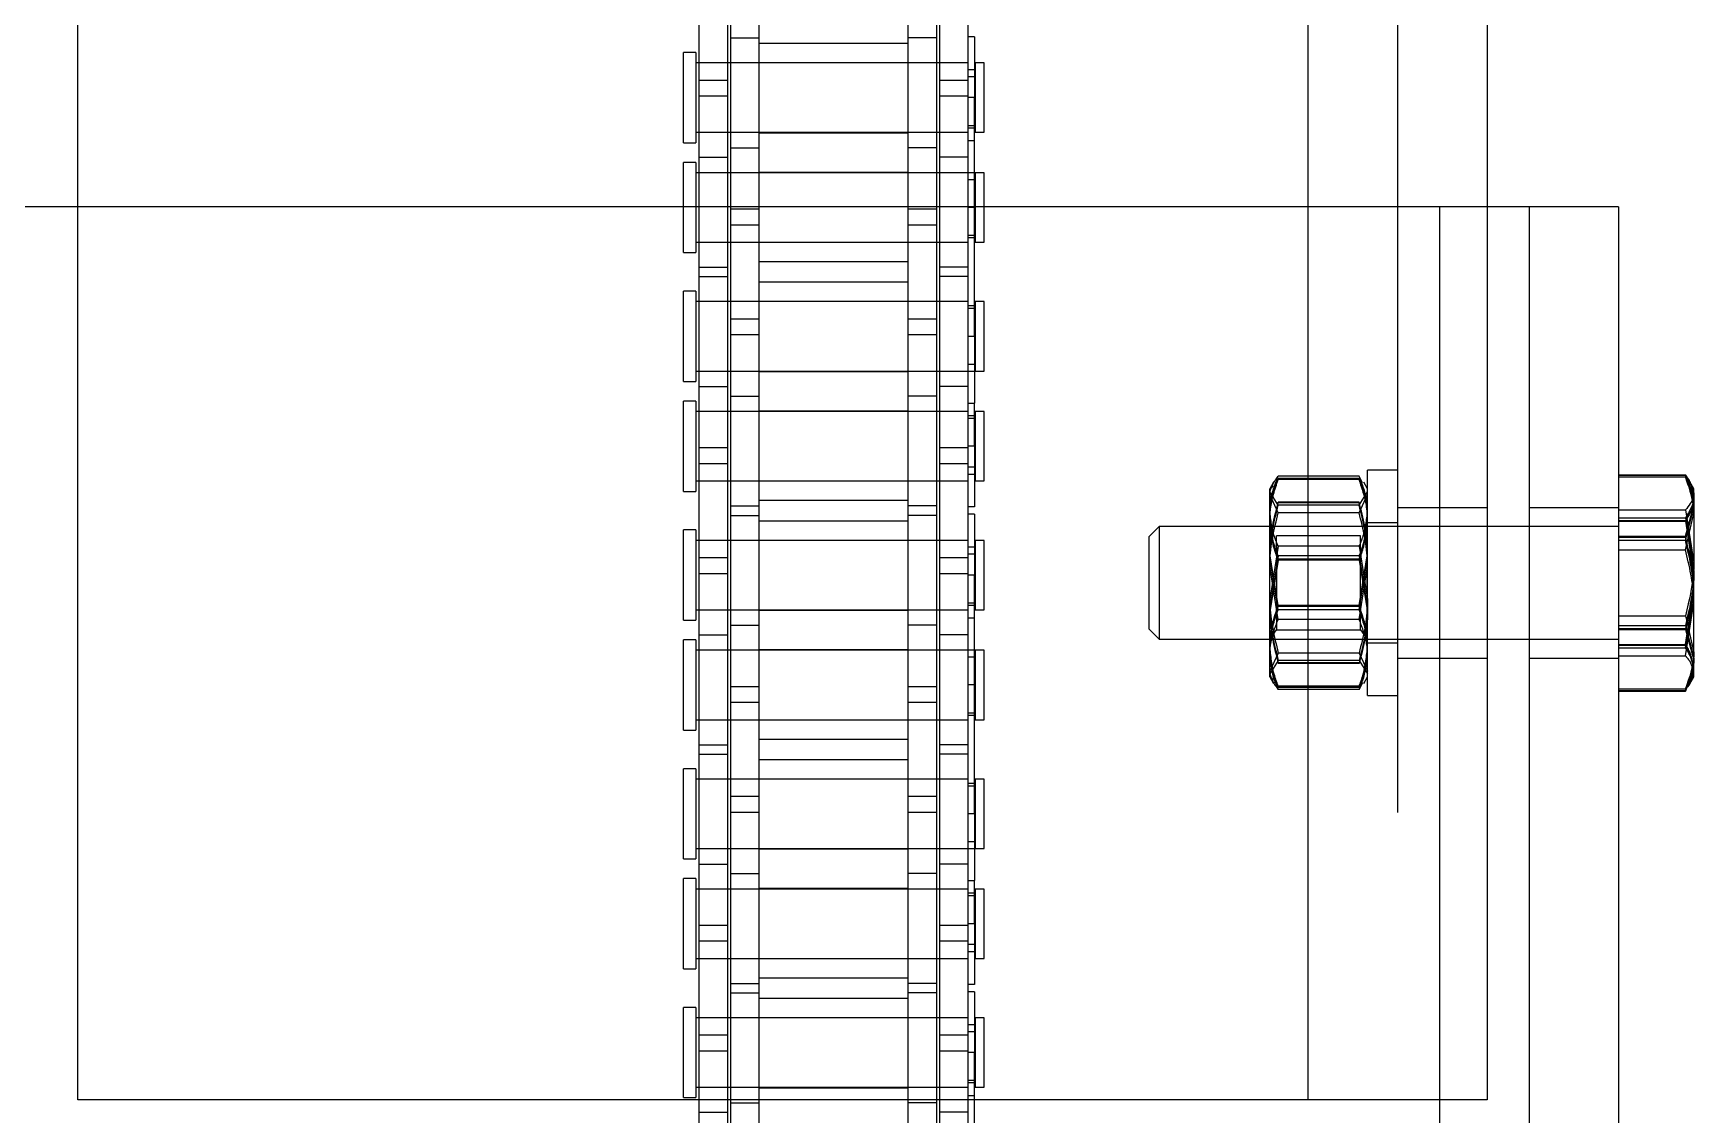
# Model space of a CAD drawing. Header units: metres. Extents: x 0 to 63075, y 0 to 44550.
# Drawn here: x 14312.8 to 14401.1, y 27409.6 to 27467.1 of the extents above; entities that cross this region are included whole.
import ezdxf

# ---------------------------------------------------------------- set-up
doc = ezdxf.new("R2010")
doc.units = ezdxf.units.M
doc.header["$LTSCALE"] = 75
doc.linetypes.add('HIDDEN2', pattern=[4.7625, 3.175, -1.5875])
for name, color, linetype in [('SDM', 7, 'Continuous'), ('SL1', 8, 'Continuous'), ('SL4', 4, 'Continuous'), ('ST1', 7, 'HIDDEN2')]:
    doc.layers.add(name, color=color, linetype=linetype)

# ---------------------------------------------------------------- blocks, each defined once
blk = doc.blocks.new('A$Cf5d57027')
at = {"layer": 'SL1'}
blk.add_ellipse((6114.57, 5011.08), major_axis=(0, 193.675), ratio=0.707107, start_param=0, end_param=3.141593, dxfattribs=at)
blk = doc.blocks.new('A$Ca53c419a')
at = {"layer": 'SL4'}
for p, q in [((1057.263, 281.235), (1057.263, 420.765)), ((1009.762, 281.235), (2334.737, 281.235)), ((1009.762, 215.76), (1009.762, 281.235)), ((1004.763, 248.157), (1009.102, 248.157)), ((1009.102, 248.157), (1009.102, 246.637)), ((1009.102, 248.157), (1009.762, 248.157)), ((1004.763, 246.637), (1009.102, 246.637)), ((1009.102, 246.637), (1009.762, 246.637)), ((1006.357, 246.485), (1009.762, 246.485)), ((1006.357, 244.965), (1009.762, 244.965)), ((1006.357, 237.035), (1009.762, 237.035)), ((1004.763, 235.363), (1009.102, 235.363)), ((1006.357, 235.515), (1009.762, 235.515)), ((1009.102, 233.843), (1009.102, 235.363)), ((1009.102, 235.363), (1009.762, 235.363)), ((1004.763, 233.843), (1009.102, 233.843)), ((1004.763, 233.511), (1009.762, 233.511)), ((1009.102, 233.843), (1009.762, 233.843)), ((1009.762, 206.235), (1009.762, 215.76)), ((1009.762, 215.76), (2334.737, 215.76)), ((1009.762, 208.762), (1004.763, 208.762)), ((2334.737, 206.235), (1009.762, 206.235)), ((1034.263, 206.235), (1034.263, 204)), ((1040.263, 204), (1040.263, 206.235)), ((1057.263, 204), (1057.263, 206.235)), ((1057.263, 204), (957.263, 204)), ((1057.263, 199.237), (1057.263, 204)), ((1057.263, 199.237), (957.263, 199.237)), ((1031.507, 199.237), (1031.507, 195.684)), ((1031.53, 199.237), (1031.53, 195.684)), ((1031.62, 199.237), (1031.62, 195.684)), ((1035.501, 199.237), (1035.501, 195.684)), ((1041.143, 199.237), (1041.143, 195.684)), ((1042.905, 199.237), (1042.905, 195.684)), ((1042.995, 199.237), (1042.995, 195.684)), ((1043.018, 199.237), (1043.018, 195.684)), ((1031.691, 195.64), (1031.53, 195.684)), ((1031.62, 195.684), (1032.023, 195.433)), ((1032.012, 195.382), (1032.263, 195.238)), ((1035.501, 195.684), (1033.561, 195.238)), ((1041.143, 195.684), (1038.322, 195.238)), ((1042.263, 195.238), (1042.513, 195.382)), ((1042.513, 195.382), (1042.7, 195.49)), ((1042.7, 195.49), (1042.801, 195.548)), ((1032.263, 195.238), (1033.561, 195.238)), ((1033.561, 195.238), (1038.322, 195.238)), ((1042.024, 195.238), (1038.322, 195.238)), ((1042.024, 195.238), (1042.263, 195.238))]:
    blk.add_line(p, q, dxfattribs=at)
for points, knots in [([(1033.561, 195.238), (1033.515, 195.238), (1032.859, 195.244), (1032.217, 195.472), (1031.62, 195.684)], [0, 0, 0, 0, 0.070201, 1, 1, 1, 1]), ([(1038.322, 195.238), (1038.255, 195.238), (1037.303, 195.244), (1036.369, 195.472), (1035.501, 195.684)], [0, 0, 0, 0, 0.0702006, 1, 1, 1, 1]), ([(1042.024, 195.238), (1041.955, 195.242), (1041.657, 195.264), (1041.367, 195.501), (1041.143, 195.684)], [0, 0, 0, 0, 0.231849, 1, 1, 1, 1]), ([(1042.905, 195.684), (1042.844, 195.628), (1042.558, 195.365), (1042.259, 195.294), (1042.024, 195.238)], [0, 0, 0, 0, 0.211001, 1, 1, 1, 1])]:
    blk.add_open_spline(points, degree=3, knots=knots, dxfattribs=at)
at = {"layer": 'ST1'}
for p, q in [((1057.263, 208.762), (1057.263, 281.235)), ((1009.878, 249), (1014.675, 249)), ((1009.878, 249), (1009.878, 248.342)), ((1014.675, 248.342), (1009.878, 248.342)), ((1010.432, 248.342), (1010.432, 233.843)), ((1014.122, 233.843), (1014.122, 248.342)), ((1014.675, 248.342), (1014.675, 249)), ((1016.73, 249), (1021.527, 249)), ((1016.73, 249), (1016.73, 248.342)), ((1021.527, 248.342), (1016.73, 248.342)), ((1017.284, 248.342), (1017.284, 233.843)), ((1020.974, 233.843), (1020.974, 248.342)), ((1021.527, 248.342), (1021.527, 249)), ((1022.578, 249), (1027.375, 249)), ((1022.578, 249), (1022.578, 248.342)), ((1027.375, 248.342), (1022.578, 248.342)), ((1023.132, 248.342), (1023.132, 233.843)), ((1026.822, 233.843), (1026.822, 248.342)), ((1027.375, 248.342), (1027.375, 249)), ((1029.43, 249), (1034.227, 249)), ((1029.43, 249), (1029.43, 248.342)), ((1034.227, 248.342), (1029.43, 248.342)), ((1029.984, 248.342), (1029.984, 233.843)), ((1033.674, 233.843), (1033.674, 248.342)), ((1034.227, 248.342), (1034.227, 249)), ((1035.278, 249), (1040.075, 249)), ((1035.278, 249), (1035.278, 248.342)), ((1040.075, 248.342), (1035.278, 248.342)), ((1035.832, 248.342), (1035.832, 233.843)), ((1039.522, 233.843), (1039.522, 248.342)), ((1040.075, 248.342), (1040.075, 249)), ((1042.13, 249), (1046.927, 249)), ((1042.13, 249), (1042.13, 248.342)), ((1046.927, 248.342), (1042.13, 248.342)), ((1042.684, 248.342), (1042.684, 233.843)), ((1046.374, 233.843), (1046.374, 248.342)), ((1046.927, 248.342), (1046.927, 249)), ((1047.978, 249), (1052.775, 249)), ((1047.978, 249), (1047.978, 248.342)), ((1052.775, 248.342), (1047.978, 248.342)), ((1048.532, 248.342), (1048.532, 233.843)), ((1052.222, 233.843), (1052.222, 248.342)), ((1052.775, 248.342), (1052.775, 249)), ((1054.83, 249), (1059.627, 249)), ((1054.83, 249), (1054.83, 248.342)), ((1059.627, 248.342), (1054.83, 248.342)), ((1055.384, 248.342), (1055.384, 233.843)), ((1059.074, 233.843), (1059.074, 248.342)), ((1059.627, 248.342), (1059.627, 249)), ((1060.678, 249), (1065.475, 249)), ((1060.678, 249), (1060.678, 248.342)), ((1065.475, 248.342), (1060.678, 248.342)), ((1061.232, 248.342), (1061.232, 233.843)), ((1064.922, 233.843), (1064.922, 248.342)), ((1065.475, 248.342), (1065.475, 249)), ((1009.102, 248.157), (1009.102, 246.637)), ((1009.762, 248.157), (1018.197, 248.157)), ((1010.432, 248.157), (1010.432, 246.637)), ((1012.349, 246.637), (1012.349, 248.157)), ((1013.209, 248.157), (1013.209, 246.637)), ((1014.122, 246.637), (1014.122, 248.157)), ((1017.284, 248.157), (1017.284, 246.637)), ((1018.197, 248.157), (1019.057, 248.157)), ((1018.197, 246.637), (1018.197, 248.157)), ((1019.057, 248.157), (1028.152, 248.157)), ((1019.057, 248.157), (1019.057, 246.637)), ((1020.974, 246.637), (1020.974, 248.157)), ((1022.304, 248.157), (1022.304, 246.637)), ((1023.132, 248.157), (1023.132, 246.637)), ((1026.822, 246.637), (1026.822, 248.157)), ((1028.152, 248.157), (1028.152, 246.637)), ((1028.152, 248.157), (1034.502, 248.157)), ((1028.654, 248.157), (1028.654, 246.637)), ((1029.984, 248.157), (1029.984, 246.637)), ((1033.674, 246.637), (1033.674, 248.157)), ((1034.502, 248.157), (1034.502, 246.637)), ((1034.502, 248.157), (1043.597, 248.157)), ((1035.832, 248.157), (1035.832, 246.637)), ((1037.749, 246.637), (1037.749, 248.157)), ((1038.609, 248.157), (1038.609, 246.637)), ((1039.522, 246.637), (1039.522, 248.157)), ((1042.684, 248.157), (1042.684, 246.637)), ((1043.597, 248.157), (1044.457, 248.157)), ((1043.597, 246.637), (1043.597, 248.157)), ((1044.457, 248.157), (1053.552, 248.157)), ((1044.457, 248.157), (1044.457, 246.637)), ((1046.374, 246.637), (1046.374, 248.157)), ((1047.704, 248.157), (1047.704, 246.637)), ((1048.532, 248.157), (1048.532, 246.637)), ((1052.222, 246.637), (1052.222, 248.157)), ((1053.552, 248.157), (1053.552, 246.637)), ((1053.552, 248.157), (1059.902, 248.157)), ((1054.054, 248.157), (1054.054, 246.637)), ((1055.384, 248.157), (1055.384, 246.637)), ((1059.074, 246.637), (1059.074, 248.157)), ((1059.902, 248.157), (1059.902, 246.637)), ((1059.902, 248.157), (1068.997, 248.157)), ((1061.232, 248.157), (1061.232, 246.637)), ((1063.149, 246.637), (1063.149, 248.157)), ((1064.009, 248.157), (1064.009, 246.637)), ((1064.922, 246.637), (1064.922, 248.157)), ((1009.762, 246.637), (1018.197, 246.637)), ((1018.197, 246.637), (1019.057, 246.637)), ((1019.057, 246.637), (1028.152, 246.637)), ((1028.152, 246.637), (1034.502, 246.637)), ((1034.502, 246.637), (1043.597, 246.637)), ((1043.597, 246.637), (1044.457, 246.637)), ((1044.457, 246.637), (1053.552, 246.637)), ((1053.552, 246.637), (1059.902, 246.637)), ((1059.902, 246.637), (1068.997, 246.637)), ((1009.604, 246.485), (1009.604, 244.965)), ((1009.762, 246.485), (1015.452, 246.485)), ((1010.432, 246.485), (1010.432, 244.965)), ((1014.122, 244.965), (1014.122, 246.485)), ((1015.452, 246.485), (1015.452, 244.965)), ((1015.452, 246.485), (1021.802, 246.485)), ((1015.954, 246.485), (1015.954, 244.965)), ((1017.284, 246.485), (1017.284, 244.965)), ((1020.974, 244.965), (1020.974, 246.485)), ((1021.802, 246.485), (1021.802, 244.965)), ((1021.802, 246.485), (1030.897, 246.485)), ((1023.132, 246.485), (1023.132, 244.965)), ((1025.049, 244.965), (1025.049, 246.485)), ((1025.909, 246.485), (1025.909, 244.965)), ((1026.822, 244.965), (1026.822, 246.485)), ((1029.984, 246.485), (1029.984, 244.965)), ((1030.897, 246.485), (1031.757, 246.485)), ((1030.897, 244.965), (1030.897, 246.485)), ((1031.757, 246.485), (1040.852, 246.485)), ((1031.757, 246.485), (1031.757, 244.965)), ((1033.674, 244.965), (1033.674, 246.485)), ((1035.004, 246.485), (1035.004, 244.965)), ((1035.832, 246.485), (1035.832, 244.965)), ((1039.522, 244.965), (1039.522, 246.485)), ((1040.852, 246.485), (1040.852, 244.965)), ((1040.852, 246.485), (1047.202, 246.485)), ((1041.354, 246.485), (1041.354, 244.965)), ((1042.684, 246.485), (1042.684, 244.965)), ((1046.374, 244.965), (1046.374, 246.485)), ((1047.202, 246.485), (1047.202, 244.965)), ((1047.202, 246.485), (1056.297, 246.485)), ((1048.532, 246.485), (1048.532, 244.965)), ((1050.449, 244.965), (1050.449, 246.485)), ((1051.309, 246.485), (1051.309, 244.965)), ((1052.222, 244.965), (1052.222, 246.485)), ((1055.384, 246.485), (1055.384, 244.965)), ((1056.297, 246.485), (1057.157, 246.485)), ((1056.297, 244.965), (1056.297, 246.485)), ((1057.157, 246.485), (1066.252, 246.485)), ((1057.157, 246.485), (1057.157, 244.965)), ((1059.074, 244.965), (1059.074, 246.485)), ((1060.404, 246.485), (1060.404, 244.965)), ((1061.232, 246.485), (1061.232, 244.965)), ((1064.922, 244.965), (1064.922, 246.485)), ((1066.252, 246.485), (1066.252, 244.965)), ((1066.252, 246.485), (1072.602, 246.485)), ((1009.762, 244.965), (1015.452, 244.965)), ((1010.389, 237.035), (1010.389, 244.965)), ((1010.432, 244.965), (1010.432, 237.035)), ((1014.122, 237.035), (1014.122, 244.965)), ((1015.169, 244.965), (1015.169, 237.035)), ((1015.452, 244.965), (1021.802, 244.965)), ((1016.237, 237.035), (1016.237, 244.965)), ((1017.284, 244.965), (1017.284, 237.035)), ((1020.974, 237.035), (1020.974, 244.965)), ((1021.017, 244.965), (1021.017, 237.035)), ((1021.802, 244.965), (1030.897, 244.965)), ((1023.089, 237.035), (1023.089, 244.965)), ((1023.132, 244.965), (1023.132, 237.035)), ((1026.822, 237.035), (1026.822, 244.965)), ((1027.869, 244.965), (1027.869, 237.035)), ((1028.937, 237.035), (1028.937, 244.965)), ((1029.984, 244.965), (1029.984, 237.035)), ((1030.897, 244.965), (1031.757, 244.965)), ((1031.757, 244.965), (1040.852, 244.965)), ((1033.674, 237.035), (1033.674, 244.965)), ((1033.717, 244.965), (1033.717, 237.035)), ((1035.789, 237.035), (1035.789, 244.965)), ((1035.832, 244.965), (1035.832, 237.035)), ((1039.522, 237.035), (1039.522, 244.965)), ((1040.569, 244.965), (1040.569, 237.035)), ((1040.852, 244.965), (1047.202, 244.965)), ((1041.637, 237.035), (1041.637, 244.965)), ((1042.684, 244.965), (1042.684, 237.035)), ((1046.374, 237.035), (1046.374, 244.965)), ((1046.417, 244.965), (1046.417, 237.035)), ((1047.202, 244.965), (1056.297, 244.965)), ((1048.489, 237.035), (1048.489, 244.965)), ((1048.532, 244.965), (1048.532, 237.035)), ((1052.222, 237.035), (1052.222, 244.965)), ((1053.269, 244.965), (1053.269, 237.035)), ((1054.337, 237.035), (1054.337, 244.965)), ((1055.384, 244.965), (1055.384, 237.035)), ((1056.297, 244.965), (1057.157, 244.965)), ((1057.157, 244.965), (1066.252, 244.965)), ((1059.074, 237.035), (1059.074, 244.965)), ((1059.117, 244.965), (1059.117, 237.035)), ((1061.189, 237.035), (1061.189, 244.965)), ((1061.232, 244.965), (1061.232, 237.035)), ((1064.922, 237.035), (1064.922, 244.965)), ((1065.969, 244.965), (1065.969, 237.035)), ((1066.252, 244.965), (1072.602, 244.965)), ((1009.604, 235.515), (1009.604, 237.035)), ((1009.762, 237.035), (1015.452, 237.035)), ((1010.432, 237.035), (1010.432, 235.515)), ((1014.122, 235.515), (1014.122, 237.035)), ((1015.452, 235.515), (1015.452, 237.035)), ((1015.452, 237.035), (1021.802, 237.035)), ((1015.954, 235.515), (1015.954, 237.035)), ((1017.284, 237.035), (1017.284, 235.515)), ((1020.974, 235.515), (1020.974, 237.035)), ((1021.802, 235.515), (1021.802, 237.035)), ((1021.802, 237.035), (1030.897, 237.035)), ((1023.132, 237.035), (1023.132, 235.515)), ((1025.049, 235.515), (1025.049, 237.035)), ((1025.909, 237.035), (1025.909, 235.515)), ((1026.822, 235.515), (1026.822, 237.035)), ((1029.984, 237.035), (1029.984, 235.515)), ((1030.897, 237.035), (1031.757, 237.035)), ((1030.897, 235.515), (1030.897, 237.035)), ((1031.757, 237.035), (1040.852, 237.035)), ((1031.757, 237.035), (1031.757, 235.515)), ((1033.674, 235.515), (1033.674, 237.035)), ((1035.004, 235.515), (1035.004, 237.035)), ((1035.832, 237.035), (1035.832, 235.515)), ((1039.522, 235.515), (1039.522, 237.035)), ((1040.852, 235.515), (1040.852, 237.035)), ((1040.852, 237.035), (1047.202, 237.035)), ((1041.354, 235.515), (1041.354, 237.035)), ((1042.684, 237.035), (1042.684, 235.515)), ((1046.374, 235.515), (1046.374, 237.035)), ((1047.202, 235.515), (1047.202, 237.035)), ((1047.202, 237.035), (1056.297, 237.035)), ((1048.532, 237.035), (1048.532, 235.515)), ((1050.449, 235.515), (1050.449, 237.035)), ((1051.309, 237.035), (1051.309, 235.515)), ((1052.222, 235.515), (1052.222, 237.035)), ((1055.384, 237.035), (1055.384, 235.515)), ((1056.297, 237.035), (1057.157, 237.035)), ((1056.297, 235.515), (1056.297, 237.035)), ((1057.157, 237.035), (1066.252, 237.035)), ((1057.157, 237.035), (1057.157, 235.515)), ((1059.074, 235.515), (1059.074, 237.035)), ((1060.404, 235.515), (1060.404, 237.035)), ((1061.232, 237.035), (1061.232, 235.515)), ((1064.922, 235.515), (1064.922, 237.035)), ((1066.252, 235.515), (1066.252, 237.035)), ((1066.252, 237.035), (1072.602, 237.035)), ((1009.102, 233.843), (1009.102, 235.363)), ((1009.762, 235.515), (1015.452, 235.515)), ((1009.762, 235.363), (1018.197, 235.363)), ((1010.432, 235.363), (1010.432, 233.843)), ((1012.349, 233.843), (1012.349, 235.363)), ((1013.209, 235.363), (1013.209, 233.843)), ((1014.122, 233.843), (1014.122, 235.363)), ((1015.452, 235.515), (1021.802, 235.515)), ((1017.284, 235.363), (1017.284, 233.843)), ((1018.197, 235.363), (1019.057, 235.363)), ((1018.197, 233.843), (1018.197, 235.363)), ((1019.057, 235.363), (1028.152, 235.363)), ((1019.057, 235.363), (1019.057, 233.843)), ((1020.974, 233.843), (1020.974, 235.363)), ((1021.802, 235.515), (1030.897, 235.515)), ((1022.304, 233.843), (1022.304, 235.363)), ((1023.132, 235.363), (1023.132, 233.511)), ((1026.822, 233.843), (1026.822, 235.363)), ((1028.152, 233.843), (1028.152, 235.363)), ((1028.152, 235.363), (1034.502, 235.363)), ((1028.654, 233.843), (1028.654, 235.363)), ((1029.984, 235.363), (1029.984, 233.843)), ((1030.897, 235.515), (1031.757, 235.515)), ((1031.757, 235.515), (1040.852, 235.515)), ((1033.674, 233.511), (1033.674, 235.363)), ((1034.502, 233.843), (1034.502, 235.363)), ((1034.502, 235.363), (1043.597, 235.363)), ((1035.832, 235.363), (1035.832, 233.843)), ((1037.749, 233.843), (1037.749, 235.363)), ((1038.609, 235.363), (1038.609, 233.843)), ((1039.522, 233.843), (1039.522, 235.363)), ((1040.852, 235.515), (1047.202, 235.515)), ((1042.684, 235.363), (1042.684, 233.843)), ((1043.597, 235.363), (1044.457, 235.363)), ((1043.597, 233.843), (1043.597, 235.363)), ((1044.457, 235.363), (1053.552, 235.363)), ((1044.457, 235.363), (1044.457, 233.843)), ((1046.374, 233.843), (1046.374, 235.363)), ((1047.202, 235.515), (1056.297, 235.515)), ((1047.704, 233.843), (1047.704, 235.363)), ((1048.532, 235.363), (1048.532, 233.511)), ((1052.222, 233.843), (1052.222, 235.363)), ((1053.552, 233.843), (1053.552, 235.363)), ((1053.552, 235.363), (1059.902, 235.363)), ((1054.054, 233.843), (1054.054, 235.363)), ((1055.384, 235.363), (1055.384, 233.843)), ((1056.297, 235.515), (1057.157, 235.515)), ((1057.157, 235.515), (1066.252, 235.515)), ((1059.074, 233.511), (1059.074, 235.363)), ((1059.902, 233.843), (1059.902, 235.363)), ((1059.902, 235.363), (1068.997, 235.363)), ((1061.232, 235.363), (1061.232, 233.843)), ((1063.149, 233.843), (1063.149, 235.363)), ((1064.009, 235.363), (1064.009, 233.843)), ((1064.922, 233.843), (1064.922, 235.363)), ((1066.252, 235.515), (1072.602, 235.515)), ((1009.762, 233.843), (1018.197, 233.843)), ((1009.762, 233.511), (1012.277, 233.511)), ((1009.981, 233.511), (1009.981, 233.843)), ((1014.122, 233.474), (1010.432, 233.474)), ((1010.432, 233.474), (1010.432, 233)), ((1010.658, 233.511), (1010.658, 233.843)), ((1010.801, 233.843), (1010.801, 233.474)), ((1012.277, 233.511), (1012.277, 233.843)), ((1015.508, 233.511), (1012.277, 233.511)), ((1013.384, 233.511), (1013.384, 233.843)), ((1013.753, 233.474), (1013.753, 233.843)), ((1014.122, 233), (1014.122, 233.474)), ((1015.508, 233.511), (1015.508, 233.843)), ((1015.898, 233.511), (1015.898, 233.843)), ((1019.129, 233.511), (1015.898, 233.511)), ((1020.974, 233.474), (1017.284, 233.474)), ((1017.284, 233.474), (1017.284, 233)), ((1017.653, 233.843), (1017.653, 233.474)), ((1018.022, 233.511), (1018.022, 233.843)), ((1018.197, 233.843), (1019.057, 233.843)), ((1019.057, 233.843), (1028.152, 233.843)), ((1019.129, 233.511), (1019.129, 233.843)), ((1019.129, 233.511), (1021.425, 233.511)), ((1020.605, 233.474), (1020.605, 233.843)), ((1020.748, 233.511), (1020.748, 233.843)), ((1020.974, 233), (1020.974, 233.474)), ((1021.425, 233.843), (1021.425, 233.511)), ((1024.977, 233.511), (1021.425, 233.511)), ((1026.822, 233.474), (1023.132, 233.474)), ((1023.132, 233.474), (1023.132, 233)), ((1023.501, 233.843), (1023.501, 233.474)), ((1024.977, 233.511), (1024.977, 233.843)), ((1024.977, 233.511), (1037.677, 233.511)), ((1026.453, 233.474), (1026.453, 233.843)), ((1026.596, 233.511), (1026.596, 233.843)), ((1026.822, 233), (1026.822, 233.474)), ((1028.152, 233.843), (1034.502, 233.843)), ((1033.674, 233.474), (1029.984, 233.474)), ((1029.984, 233.474), (1029.984, 233)), ((1030.21, 233.511), (1030.21, 233.843)), ((1030.353, 233.843), (1030.353, 233.474)), ((1031.829, 233.511), (1031.829, 233.843)), ((1033.305, 233.474), (1033.305, 233.843)), ((1033.674, 233), (1033.674, 233.474)), ((1034.502, 233.843), (1043.597, 233.843)), ((1035.381, 233.511), (1035.381, 233.843)), ((1039.522, 233.474), (1035.832, 233.474)), ((1035.832, 233.474), (1035.832, 233)), ((1036.058, 233.511), (1036.058, 233.843)), ((1036.201, 233.843), (1036.201, 233.474)), ((1037.677, 233.511), (1037.677, 233.843)), ((1040.908, 233.511), (1037.677, 233.511)), ((1038.784, 233.511), (1038.784, 233.843)), ((1039.153, 233.474), (1039.153, 233.843)), ((1039.522, 233), (1039.522, 233.474)), ((1040.908, 233.511), (1040.908, 233.843)), ((1041.298, 233.511), (1041.298, 233.843)), ((1044.529, 233.511), (1041.298, 233.511)), ((1046.374, 233.474), (1042.684, 233.474)), ((1042.684, 233.474), (1042.684, 233)), ((1043.053, 233.843), (1043.053, 233.474)), ((1043.422, 233.511), (1043.422, 233.843)), ((1043.597, 233.843), (1044.457, 233.843)), ((1044.457, 233.843), (1053.552, 233.843)), ((1044.529, 233.511), (1044.529, 233.843)), ((1044.529, 233.511), (1046.825, 233.511)), ((1046.005, 233.474), (1046.005, 233.843)), ((1046.148, 233.511), (1046.148, 233.843)), ((1046.374, 233), (1046.374, 233.474)), ((1046.825, 233.843), (1046.825, 233.511)), ((1050.377, 233.511), (1046.825, 233.511)), ((1052.222, 233.474), (1048.532, 233.474)), ((1048.532, 233.474), (1048.532, 233)), ((1048.901, 233.843), (1048.901, 233.474)), ((1050.377, 233.511), (1050.377, 233.843)), ((1050.377, 233.511), (1063.077, 233.511)), ((1051.853, 233.474), (1051.853, 233.843)), ((1051.996, 233.511), (1051.996, 233.843)), ((1052.222, 233), (1052.222, 233.474)), ((1053.552, 233.843), (1059.902, 233.843)), ((1059.074, 233.474), (1055.384, 233.474)), ((1055.384, 233.474), (1055.384, 233)), ((1055.61, 233.511), (1055.61, 233.843)), ((1055.753, 233.843), (1055.753, 233.474)), ((1057.229, 233.511), (1057.229, 233.843)), ((1058.705, 233.474), (1058.705, 233.843)), ((1059.074, 233), (1059.074, 233.474)), ((1059.902, 233.843), (1068.997, 233.843)), ((1060.781, 233.511), (1060.781, 233.843)), ((1064.922, 233.474), (1061.232, 233.474)), ((1061.232, 233.474), (1061.232, 233)), ((1061.458, 233.511), (1061.458, 233.843)), ((1061.601, 233.843), (1061.601, 233.474)), ((1063.077, 233.511), (1063.077, 233.843)), ((1066.308, 233.511), (1063.077, 233.511)), ((1064.184, 233.511), (1064.184, 233.843)), ((1064.553, 233.474), (1064.553, 233.843)), ((1064.922, 233), (1064.922, 233.474)), ((1066.308, 233.511), (1066.308, 233.843)), ((1010.432, 233), (1014.122, 233)), ((1017.284, 233), (1020.974, 233)), ((1023.132, 233), (1026.822, 233)), ((1029.984, 233), (1033.674, 233)), ((1035.832, 233), (1039.522, 233)), ((1042.684, 233), (1046.374, 233)), ((1048.532, 233), (1052.222, 233)), ((1055.384, 233), (1059.074, 233)), ((1061.232, 233), (1064.922, 233)), ((1034.817, 224.238), (1034.263, 223.683)), ((1040.263, 223.683), (1034.263, 223.683)), ((1034.263, 223.683), (1034.263, 206.235)), ((1039.708, 224.238), (1034.817, 224.238)), ((1040.263, 223.683), (1039.708, 224.238)), ((1040.263, 206.235), (1040.263, 223.683)), ((1032.263, 217.797), (1031.914, 217.596)), ((1032.263, 217.797), (1032.556, 217.797)), ((1033.134, 217.351), (1032.418, 217.797)), ((1033.529, 217.351), (1032.556, 217.797)), ((1032.556, 217.797), (1036.37, 217.797)), ((1034.263, 217.797), (1034.763, 217.447)), ((1039.17, 217.447), (1034.763, 217.447)), ((1034.763, 217.447), (1034.763, 212.973)), ((1035.315, 217.351), (1038.155, 217.797)), ((1038.464, 217.351), (1035.718, 217.797)), ((1038.519, 217.351), (1035.765, 217.797)), ((1035.832, 217.351), (1038.612, 217.797)), ((1038.693, 217.351), (1035.913, 217.797)), ((1036.006, 217.351), (1038.76, 217.797)), ((1036.061, 217.351), (1038.807, 217.797)), ((1039.21, 217.351), (1036.37, 217.797)), ((1036.37, 217.797), (1041.077, 217.797)), ((1039.17, 217.447), (1039.763, 217.447)), ((1039.763, 212.973), (1039.763, 217.447)), ((1040.996, 217.351), (1041.969, 217.797)), ((1041.077, 217.797), (1042.263, 217.797)), ((1041.391, 217.351), (1042.107, 217.797)), ((1042.611, 217.596), (1042.263, 217.797)), ((1031.582, 213.044), (1031.582, 217.351)), ((1031.703, 213.044), (1031.703, 217.351)), ((1031.754, 213.044), (1031.754, 217.351)), ((1031.771, 213.044), (1031.771, 217.351)), ((1032.973, 213.044), (1032.973, 217.351)), ((1033.011, 213.044), (1033.011, 217.351)), ((1033.134, 213.044), (1033.134, 217.351)), ((1033.529, 213.044), (1033.529, 217.351)), ((1035.315, 213.044), (1035.315, 217.351)), ((1035.832, 213.044), (1035.832, 217.351)), ((1036.006, 213.044), (1036.006, 217.351)), ((1036.061, 213.044), (1036.061, 217.351)), ((1038.464, 213.044), (1038.464, 217.351)), ((1038.519, 213.044), (1038.519, 217.351)), ((1038.693, 213.044), (1038.693, 217.351)), ((1039.21, 213.044), (1039.21, 217.351)), ((1040.996, 213.044), (1040.996, 217.351)), ((1041.391, 213.044), (1041.391, 217.351)), ((1041.514, 213.044), (1041.514, 217.351)), ((1041.552, 213.044), (1041.552, 217.351)), ((1042.754, 213.044), (1042.754, 217.351)), ((1042.771, 213.044), (1042.771, 217.351)), ((1042.822, 213.044), (1042.822, 217.351)), ((1042.943, 213.044), (1042.943, 217.351)), ((1009.762, 215.76), (2334.737, 215.76)), ((1031.95, 212.863), (1031.582, 213.044)), ((1033.134, 213.044), (1032.418, 212.597)), ((1033.529, 213.044), (1032.556, 212.597)), ((1034.763, 212.973), (1034.263, 212.623)), ((1034.763, 212.973), (1039.763, 212.973)), ((1035.315, 213.044), (1038.155, 212.597)), ((1038.464, 213.044), (1035.718, 212.597)), ((1038.519, 213.044), (1035.765, 212.597)), ((1035.832, 213.044), (1038.612, 212.597)), ((1038.693, 213.044), (1035.913, 212.597)), ((1036.006, 213.044), (1038.76, 212.597)), ((1036.061, 213.044), (1038.807, 212.597)), ((1039.21, 213.044), (1036.37, 212.597)), ((1040.996, 213.044), (1041.969, 212.597)), ((1041.391, 213.044), (1042.107, 212.597)), ((1042.575, 212.863), (1042.943, 213.044)), ((1031.263, 212.597), (1043.263, 212.597)), ((1031.263, 212.597), (1031.263, 210.997)), ((1031.914, 212.799), (1032.263, 212.597)), ((1034.063, 212.597), (1034.063, 210.997)), ((1034.263, 212.623), (1039.551, 212.623)), ((1034.263, 212.623), (1034.263, 212.597)), ((1039.551, 212.623), (1040.263, 212.623)), ((1040.263, 212.597), (1040.263, 212.623)), ((1040.463, 210.997), (1040.463, 212.597)), ((1042.263, 212.597), (1042.611, 212.799)), ((1043.263, 210.997), (1043.263, 212.597)), ((2334.737, 210.997), (1009.762, 210.997)), ((1033.262, 210.997), (1033.262, 206.235)), ((1041.262, 206.235), (1041.262, 210.997)), ((1057.263, 208.762), (957.263, 208.762)), ((1057.263, 208.762), (1009.762, 208.762)), ((1057.263, 206.235), (1057.263, 208.762)), ((1033.262, 204), (1033.262, 199.237)), ((1034.263, 204), (1034.263, 199.237)), ((1040.263, 199.237), (1040.263, 204)), ((1041.262, 199.237), (1041.262, 204)), ((1031.512, 199.237), (1031.512, 195.684)), ((1033.382, 199.237), (1033.382, 195.684)), ((1033.798, 199.237), (1033.798, 195.684)), ((1033.943, 199.237), (1033.943, 195.684)), ((1033.989, 199.237), (1033.989, 195.684)), ((1034.78, 199.237), (1034.78, 195.684)), ((1034.831, 199.237), (1034.831, 195.684)), ((1034.995, 199.237), (1034.995, 195.684)), ((1039.024, 199.237), (1039.024, 195.684)), ((1039.53, 199.237), (1039.53, 195.684)), ((1039.694, 199.237), (1039.694, 195.684)), ((1039.745, 199.237), (1039.745, 195.684)), ((1040.536, 199.237), (1040.536, 195.684)), ((1040.582, 199.237), (1040.582, 195.684)), ((1040.727, 199.237), (1040.727, 195.684)), ((1043.013, 199.237), (1043.013, 195.684)), ((1031.507, 195.684), (1031.744, 195.579)), ((1031.53, 195.684), (1031.842, 195.533)), ((1031.724, 195.548), (1031.825, 195.49)), ((1031.825, 195.49), (1032.012, 195.382)), ((1034.78, 195.684), (1033.144, 195.238)), ((1034.831, 195.684), (1033.171, 195.238)), ((1034.995, 195.684), (1033.262, 195.238)), ((1033.382, 195.684), (1036.203, 195.238)), ((1033.798, 195.684), (1036.664, 195.238)), ((1033.943, 195.684), (1036.819, 195.238)), ((1033.989, 195.684), (1036.867, 195.238)), ((1040.536, 195.684), (1037.658, 195.238)), ((1040.582, 195.684), (1037.706, 195.238)), ((1040.727, 195.684), (1037.861, 195.238)), ((1039.024, 195.684), (1040.964, 195.238)), ((1039.53, 195.684), (1041.262, 195.238)), ((1039.694, 195.684), (1041.354, 195.238)), ((1039.745, 195.684), (1041.381, 195.238))]:
    blk.add_line(p, q, dxfattribs=at)
for points, knots in [([(1032.556, 217.797), (1032.532, 217.797), (1032.204, 217.791), (1031.881, 217.563), (1031.582, 217.351)], [0, 0, 0, 0, 0.070201, 1, 1, 1, 1]), ([(1031.582, 217.351), (1031.738, 217.418), (1032.347, 217.68), (1032.979, 217.747), (1033.448, 217.797)], [0, 0, 0, 0, 0.257551, 1, 1, 1, 1]), ([(1031.703, 217.351), (1031.876, 217.418), (1032.549, 217.68), (1033.248, 217.747), (1033.767, 217.797)], [0, 0, 0, 0, 0.257551, 1, 1, 1, 1]), ([(1031.754, 217.351), (1031.933, 217.418), (1032.626, 217.68), (1033.346, 217.747), (1033.88, 217.797)], [0, 0, 0, 0, 0.257551, 1, 1, 1, 1]), ([(1031.771, 217.351), (1031.951, 217.418), (1032.65, 217.68), (1033.377, 217.747), (1033.916, 217.797)], [0, 0, 0, 0, 0.257551, 1, 1, 1, 1]), ([(1032.418, 217.797), (1032.401, 217.798), (1032.295, 217.798), (1032.19, 217.7), (1032.102, 217.617)], [0, 0, 0, 0, 0.158847, 1, 1, 1, 1]), ([(1032.382, 217.797), (1032.367, 217.798), (1032.286, 217.798), (1032.206, 217.714), (1032.14, 217.645)], [0, 0, 0, 0, 0.1824703, 1, 1, 1, 1]), ([(1032.372, 217.797), (1032.358, 217.798), (1032.283, 217.799), (1032.21, 217.718), (1032.151, 217.653)], [0, 0, 0, 0, 0.1913, 1, 1, 1, 1]), ([(1035.718, 217.797), (1035.653, 217.797), (1034.726, 217.791), (1033.818, 217.563), (1032.973, 217.351)], [0, 0, 0, 0, 0.070201, 1, 1, 1, 1]), ([(1035.765, 217.797), (1035.699, 217.797), (1034.769, 217.791), (1033.858, 217.563), (1033.011, 217.351)], [0, 0, 0, 0, 0.070201, 1, 1, 1, 1]), ([(1035.913, 217.797), (1035.848, 217.797), (1034.909, 217.791), (1033.989, 217.563), (1033.134, 217.351)], [0, 0, 0, 0, 0.070201, 1, 1, 1, 1]), ([(1033.448, 217.797), (1033.618, 217.791), (1034.25, 217.766), (1034.865, 217.526), (1035.315, 217.351)], [0, 0, 0, 0, 0.268634, 1, 1, 1, 1]), ([(1036.37, 217.797), (1036.302, 217.797), (1035.343, 217.791), (1034.403, 217.563), (1033.529, 217.351)], [0, 0, 0, 0, 0.070201, 1, 1, 1, 1]), ([(1033.767, 217.797), (1033.955, 217.791), (1034.654, 217.766), (1035.334, 217.526), (1035.832, 217.351)], [0, 0, 0, 0, 0.2686336, 1, 1, 1, 1]), ([(1033.88, 217.797), (1034.073, 217.791), (1034.793, 217.766), (1035.494, 217.526), (1036.006, 217.351)], [0, 0, 0, 0, 0.268634, 1, 1, 1, 1]), ([(1033.916, 217.797), (1034.111, 217.791), (1034.837, 217.766), (1035.544, 217.526), (1036.061, 217.351)], [0, 0, 0, 0, 0.268634, 1, 1, 1, 1]), ([(1038.155, 217.797), (1038.223, 217.797), (1039.182, 217.791), (1040.122, 217.563), (1040.996, 217.351)], [0, 0, 0, 0, 0.0702006, 1, 1, 1, 1]), ([(1038.464, 217.351), (1038.644, 217.418), (1039.343, 217.68), (1040.07, 217.747), (1040.609, 217.797)], [0, 0, 0, 0, 0.257551, 1, 1, 1, 1]), ([(1038.519, 217.351), (1038.697, 217.418), (1039.39, 217.68), (1040.11, 217.747), (1040.645, 217.797)], [0, 0, 0, 0, 0.2575513, 1, 1, 1, 1]), ([(1038.612, 217.797), (1038.677, 217.797), (1039.616, 217.791), (1040.536, 217.563), (1041.391, 217.351)], [0, 0, 0, 0, 0.070201, 1, 1, 1, 1]), ([(1038.693, 217.351), (1038.866, 217.418), (1039.539, 217.68), (1040.238, 217.747), (1040.758, 217.797)], [0, 0, 0, 0, 0.257551, 1, 1, 1, 1]), ([(1038.76, 217.797), (1038.826, 217.797), (1039.756, 217.791), (1040.667, 217.563), (1041.514, 217.351)], [0, 0, 0, 0, 0.070201, 1, 1, 1, 1]), ([(1038.807, 217.797), (1038.872, 217.797), (1039.799, 217.791), (1040.707, 217.563), (1041.552, 217.351)], [0, 0, 0, 0, 0.0702006, 1, 1, 1, 1]), ([(1039.21, 217.351), (1039.367, 217.418), (1039.975, 217.68), (1040.607, 217.747), (1041.077, 217.797)], [0, 0, 0, 0, 0.2575513, 1, 1, 1, 1]), ([(1040.609, 217.797), (1040.804, 217.791), (1041.53, 217.766), (1042.237, 217.526), (1042.754, 217.351)], [0, 0, 0, 0, 0.2686336, 1, 1, 1, 1]), ([(1040.645, 217.797), (1040.838, 217.791), (1041.558, 217.766), (1042.258, 217.526), (1042.771, 217.351)], [0, 0, 0, 0, 0.268634, 1, 1, 1, 1]), ([(1040.758, 217.797), (1040.945, 217.791), (1041.644, 217.766), (1042.324, 217.526), (1042.822, 217.351)], [0, 0, 0, 0, 0.268634, 1, 1, 1, 1]), ([(1041.077, 217.797), (1041.246, 217.791), (1041.878, 217.766), (1042.493, 217.526), (1042.943, 217.351)], [0, 0, 0, 0, 0.268634, 1, 1, 1, 1]), ([(1041.969, 217.797), (1041.993, 217.797), (1042.321, 217.791), (1042.644, 217.563), (1042.943, 217.351)], [0, 0, 0, 0, 0.070201, 1, 1, 1, 1]), ([(1042.107, 217.797), (1042.124, 217.798), (1042.23, 217.798), (1042.335, 217.7), (1042.423, 217.617)], [0, 0, 0, 0, 0.158847, 1, 1, 1, 1]), ([(1031.582, 213.044), (1031.738, 212.977), (1032.347, 212.715), (1032.979, 212.648), (1033.448, 212.597)], [0, 0, 0, 0, 0.257551, 1, 1, 1, 1]), ([(1031.703, 213.044), (1031.876, 212.977), (1032.549, 212.715), (1033.248, 212.648), (1033.767, 212.597)], [0, 0, 0, 0, 0.257551, 1, 1, 1, 1]), ([(1031.754, 213.044), (1031.933, 212.977), (1032.626, 212.715), (1033.346, 212.648), (1033.88, 212.597)], [0, 0, 0, 0, 0.257551, 1, 1, 1, 1]), ([(1031.771, 213.044), (1031.951, 212.977), (1032.65, 212.715), (1033.377, 212.648), (1033.916, 212.597)], [0, 0, 0, 0, 0.257551, 1, 1, 1, 1]), ([(1035.718, 212.597), (1035.653, 212.598), (1034.726, 212.604), (1033.818, 212.832), (1032.973, 213.044)], [0, 0, 0, 0, 0.0702006, 1, 1, 1, 1]), ([(1035.765, 212.597), (1035.699, 212.598), (1034.769, 212.604), (1033.858, 212.832), (1033.011, 213.044)], [0, 0, 0, 0, 0.070201, 1, 1, 1, 1]), ([(1035.913, 212.597), (1035.848, 212.598), (1034.909, 212.604), (1033.989, 212.832), (1033.134, 213.044)], [0, 0, 0, 0, 0.070201, 1, 1, 1, 1]), ([(1033.448, 212.597), (1033.618, 212.604), (1034.25, 212.629), (1034.865, 212.869), (1035.315, 213.044)], [0, 0, 0, 0, 0.268634, 1, 1, 1, 1]), ([(1036.37, 212.597), (1036.302, 212.598), (1035.343, 212.604), (1034.403, 212.832), (1033.529, 213.044)], [0, 0, 0, 0, 0.070201, 1, 1, 1, 1]), ([(1033.767, 212.597), (1033.955, 212.604), (1034.654, 212.629), (1035.334, 212.869), (1035.832, 213.044)], [0, 0, 0, 0, 0.268634, 1, 1, 1, 1]), ([(1033.88, 212.597), (1034.073, 212.604), (1034.793, 212.629), (1035.494, 212.869), (1036.006, 213.044)], [0, 0, 0, 0, 0.268634, 1, 1, 1, 1]), ([(1033.916, 212.597), (1034.111, 212.604), (1034.837, 212.629), (1035.544, 212.869), (1036.061, 213.044)], [0, 0, 0, 0, 0.268634, 1, 1, 1, 1]), ([(1038.155, 212.597), (1038.223, 212.598), (1039.182, 212.604), (1040.122, 212.832), (1040.996, 213.044)], [0, 0, 0, 0, 0.070201, 1, 1, 1, 1]), ([(1038.464, 213.044), (1038.644, 212.977), (1039.343, 212.715), (1040.07, 212.648), (1040.609, 212.597)], [0, 0, 0, 0, 0.257551, 1, 1, 1, 1]), ([(1038.519, 213.044), (1038.697, 212.977), (1039.39, 212.715), (1040.11, 212.648), (1040.645, 212.597)], [0, 0, 0, 0, 0.2575513, 1, 1, 1, 1]), ([(1038.612, 212.597), (1038.677, 212.598), (1039.616, 212.604), (1040.536, 212.832), (1041.391, 213.044)], [0, 0, 0, 0, 0.070201, 1, 1, 1, 1]), ([(1038.693, 213.044), (1038.866, 212.977), (1039.539, 212.715), (1040.238, 212.648), (1040.758, 212.597)], [0, 0, 0, 0, 0.257551, 1, 1, 1, 1]), ([(1038.76, 212.597), (1038.826, 212.598), (1039.756, 212.604), (1040.667, 212.832), (1041.514, 213.044)], [0, 0, 0, 0, 0.070201, 1, 1, 1, 1]), ([(1038.807, 212.597), (1038.872, 212.598), (1039.799, 212.604), (1040.707, 212.832), (1041.552, 213.044)], [0, 0, 0, 0, 0.070201, 1, 1, 1, 1]), ([(1039.21, 213.044), (1039.367, 212.977), (1039.975, 212.715), (1040.607, 212.648), (1041.077, 212.597)], [0, 0, 0, 0, 0.2575513, 1, 1, 1, 1]), ([(1040.609, 212.597), (1040.804, 212.604), (1041.53, 212.629), (1042.237, 212.869), (1042.754, 213.044)], [0, 0, 0, 0, 0.2686336, 1, 1, 1, 1]), ([(1040.645, 212.597), (1040.838, 212.604), (1041.558, 212.629), (1042.258, 212.869), (1042.771, 213.044)], [0, 0, 0, 0, 0.268634, 1, 1, 1, 1]), ([(1040.758, 212.597), (1040.945, 212.604), (1041.644, 212.629), (1042.324, 212.869), (1042.822, 213.044)], [0, 0, 0, 0, 0.268634, 1, 1, 1, 1]), ([(1041.077, 212.597), (1041.246, 212.604), (1041.878, 212.629), (1042.493, 212.869), (1042.943, 213.044)], [0, 0, 0, 0, 0.268634, 1, 1, 1, 1]), ([(1033.144, 195.238), (1033.105, 195.238), (1032.552, 195.244), (1032.011, 195.472), (1031.507, 195.684)], [0, 0, 0, 0, 0.070201, 1, 1, 1, 1]), ([(1033.171, 195.238), (1033.132, 195.238), (1032.572, 195.244), (1032.022, 195.472), (1031.512, 195.684)], [0, 0, 0, 0, 0.0702006, 1, 1, 1, 1]), ([(1033.262, 195.238), (1033.221, 195.238), (1032.691, 195.243), (1032.171, 195.449), (1031.691, 195.64)], [0, 0, 0, 0, 0.0774019, 1, 1, 1, 1]), ([(1032.023, 195.433), (1032.113, 195.364), (1032.27, 195.243), (1032.432, 195.239), (1032.501, 195.238)], [0, 0, 0, 0, 0.570922, 1, 1, 1, 1]), ([(1032.064, 195.437), (1032.195, 195.366), (1032.42, 195.243), (1032.651, 195.239), (1032.748, 195.238)], [0, 0, 0, 0, 0.57783, 1, 1, 1, 1]), ([(1032.088, 195.424), (1032.205, 195.359), (1032.416, 195.242), (1032.632, 195.239), (1032.728, 195.238)], [0, 0, 0, 0, 0.557771, 1, 1, 1, 1]), ([(1032.157, 195.38), (1032.237, 195.334), (1032.404, 195.238), (1032.575, 195.238), (1032.664, 195.238)], [0, 0, 0, 0, 0.47887, 1, 1, 1, 1]), ([(1032.501, 195.238), (1032.736, 195.294), (1033.034, 195.365), (1033.321, 195.628), (1033.382, 195.684)], [0, 0, 0, 0, 0.788999, 1, 1, 1, 1]), ([(1032.664, 195.238), (1032.967, 195.294), (1033.351, 195.365), (1033.72, 195.628), (1033.798, 195.684)], [0, 0, 0, 0, 0.788999, 1, 1, 1, 1]), ([(1032.728, 195.238), (1033.052, 195.294), (1033.464, 195.365), (1033.86, 195.628), (1033.943, 195.684)], [0, 0, 0, 0, 0.788999, 1, 1, 1, 1]), ([(1032.748, 195.238), (1033.08, 195.294), (1033.5, 195.365), (1033.904, 195.628), (1033.989, 195.684)], [0, 0, 0, 0, 0.788999, 1, 1, 1, 1]), ([(1037.658, 195.238), (1037.59, 195.238), (1036.618, 195.244), (1035.666, 195.472), (1034.78, 195.684)], [0, 0, 0, 0, 0.0702006, 1, 1, 1, 1]), ([(1037.706, 195.238), (1037.638, 195.238), (1036.667, 195.244), (1035.716, 195.472), (1034.831, 195.684)], [0, 0, 0, 0, 0.070201, 1, 1, 1, 1]), ([(1037.861, 195.238), (1037.793, 195.238), (1036.825, 195.244), (1035.876, 195.472), (1034.995, 195.684)], [0, 0, 0, 0, 0.0702006, 1, 1, 1, 1]), ([(1036.203, 195.238), (1036.27, 195.238), (1037.222, 195.244), (1038.156, 195.472), (1039.024, 195.684)], [0, 0, 0, 0, 0.0702006, 1, 1, 1, 1]), ([(1036.664, 195.238), (1036.732, 195.238), (1037.7, 195.244), (1038.649, 195.472), (1039.53, 195.684)], [0, 0, 0, 0, 0.070201, 1, 1, 1, 1]), ([(1036.819, 195.238), (1036.887, 195.238), (1037.858, 195.244), (1038.809, 195.472), (1039.694, 195.684)], [0, 0, 0, 0, 0.070201, 1, 1, 1, 1]), ([(1036.867, 195.238), (1036.935, 195.238), (1037.907, 195.244), (1038.859, 195.472), (1039.745, 195.684)], [0, 0, 0, 0, 0.070201, 1, 1, 1, 1]), ([(1041.777, 195.238), (1041.679, 195.242), (1041.259, 195.264), (1040.85, 195.501), (1040.536, 195.684)], [0, 0, 0, 0, 0.231849, 1, 1, 1, 1]), ([(1041.797, 195.238), (1041.702, 195.242), (1041.291, 195.264), (1040.89, 195.501), (1040.582, 195.684)], [0, 0, 0, 0, 0.231849, 1, 1, 1, 1]), ([(1041.861, 195.238), (1041.772, 195.242), (1041.388, 195.264), (1041.014, 195.501), (1040.727, 195.684)], [0, 0, 0, 0, 0.231849, 1, 1, 1, 1]), ([(1040.964, 195.238), (1041.01, 195.238), (1041.666, 195.244), (1042.308, 195.472), (1042.905, 195.684)], [0, 0, 0, 0, 0.070201, 1, 1, 1, 1]), ([(1041.262, 195.238), (1041.304, 195.238), (1041.888, 195.244), (1042.462, 195.472), (1042.995, 195.684)], [0, 0, 0, 0, 0.070201, 1, 1, 1, 1]), ([(1041.354, 195.238), (1041.393, 195.238), (1041.953, 195.244), (1042.503, 195.472), (1043.013, 195.684)], [0, 0, 0, 0, 0.070201, 1, 1, 1, 1]), ([(1041.381, 195.238), (1041.42, 195.238), (1041.973, 195.244), (1042.514, 195.472), (1043.018, 195.684)], [0, 0, 0, 0, 0.070201, 1, 1, 1, 1]), ([(1043.018, 195.684), (1042.933, 195.628), (1042.529, 195.365), (1042.108, 195.294), (1041.777, 195.238)], [0, 0, 0, 0, 0.211001, 1, 1, 1, 1]), ([(1042.769, 195.53), (1042.766, 195.529), (1042.451, 195.33), (1042.123, 195.283), (1041.797, 195.238)], [0, 0, 0, 0, 0.006996, 1, 1, 1, 1]), ([(1042.995, 195.684), (1042.917, 195.628), (1042.547, 195.365), (1042.163, 195.294), (1041.861, 195.238)], [0, 0, 0, 0, 0.211001, 1, 1, 1, 1])]:
    blk.add_open_spline(points, degree=3, knots=knots, dxfattribs=at)

msp = doc.modelspace()

# ---------------------------------------------------------------- block references
at = {"layer": 'SDM'}
msp.add_blockref('A$Cf5d57027', (8259.513, 22502.833), dxfattribs=at)
at = {"layer": 'SDM', "rotation": 90}
msp.add_blockref('A$Ca53c419a', (14596.359, 26400.599), dxfattribs=at)

doc.saveas('drawing.dxf')
